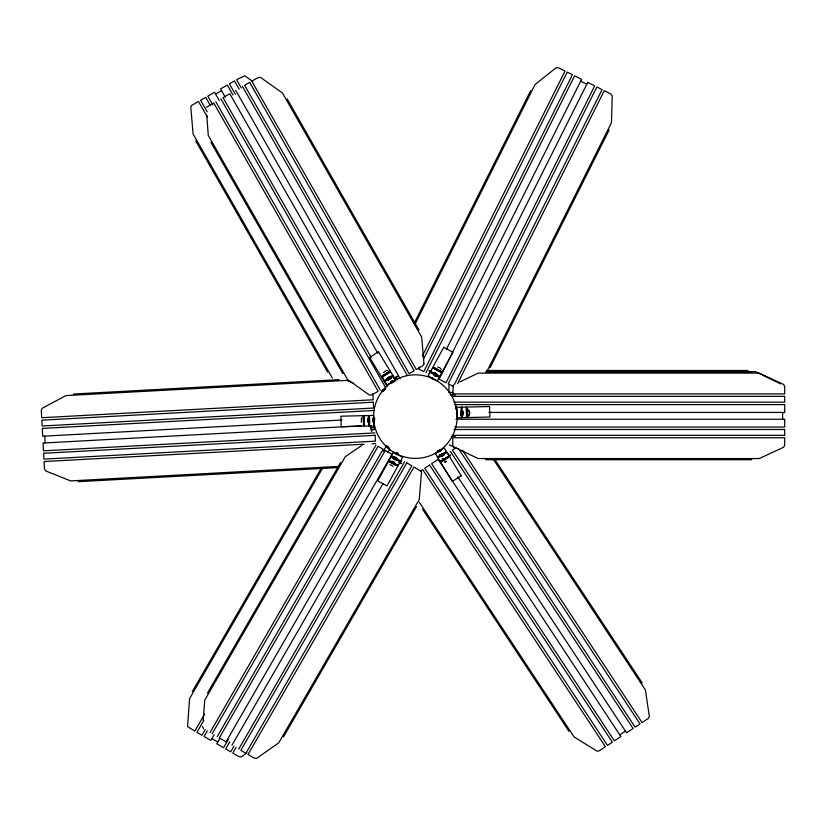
<?xml version="1.0" encoding="UTF-8"?>
<svg xmlns="http://www.w3.org/2000/svg" width="826" height="826" viewBox="0 0 826 826"><rect width="100%" height="100%" fill="white"/><g stroke="black" fill="none" stroke-linecap="round" stroke-linejoin="round"><path stroke-width="1.24" d="M202.401 726.415L203.671 728.914M203.175 720.355L204.755 700.118L345.258 456.747L361.995 445.266M469.199 413.836L468.631 415.509M361.52 417.739L361.292 422.189M414.094 323.462L530.674 90.664M414.797 324.659L535.052 84.51L556.146 67.732L558.5 67.763L565.036 71.036L422.354 355.965M419.587 366.94L418.575 368.964L423.81 371.576L572.449 74.743L567.214 72.13L423.397 359.341M425.989 372.671L574.628 75.837L581.607 79.327L446.298 349.543M429.066 373.744L430.387 371.101M454.465 384.4L602.092 89.59L596.868 86.978L448.219 383.811L453.453 386.423M457.552 383.677L604.281 90.684L610.817 93.957L612.242 95.826L611.447 122.764L486.69 371.906M490.004 367.89L609.154 129.961M192.282 691.62L321.252 468.228M322.574 468.27L189.567 698.662L187.564 726.601L194.822 731.113L204.662 714.056M207.471 693.076L340.529 462.622M203.898 720.251L196.929 732.332L201.998 735.254L205.261 729.606M207.378 730.824L204.105 736.472L210.867 740.375L214.13 734.717M210.011 732.569L375.995 445.069M212.117 733.787L378.101 446.288L383.171 449.22L217.186 736.709M383.285 451.347L386.465 445.823M220.036 738.134L216.773 743.782L223.536 747.685L228.275 739.476M387.9 452.534L389.81 449.23M229.752 741.8L225.643 748.903L230.712 751.836L233.975 746.177M231.961 745.248L383.068 483.54M236.091 747.396L232.818 753.054L239.158 756.709L241.502 756.874L246.819 752.858M400.228 462.963L401.704 460.402M238.724 749.151L404.709 461.651M283.483 736.957L416.531 506.503M453.329 384.854L452.731 393.888L784.7 393.888L784.7 386.578L783.668 384.472L759.228 373.115L478.202 373.115L459.896 381.87M468.765 416.097L469.86 412.866L468.548 409.727M206.407 107.38L213.686 102.92L378.163 391.276L371.814 394.9L369.47 395.055L347.488 379.444L208.255 135.34L206.789 115.103M383.512 372.557L385.752 370.874M446.629 461.342L445.018 462.353M420.651 470.954L422.685 469.612L605.427 746.756L599.325 750.782L596.992 751.092L574.06 736.926L419.36 502.322M456.313 447.444L452.4 450.015L635.142 727.169L640.026 723.948L458.533 448.683M448.363 456.541L450.697 455.002M448.528 456.799L450.366 455.591M619.768 734.841L625.468 731.082M382.366 375.737L389.996 370.967M382.479 375.933L390.12 371.163M382.686 376.264L390.316 371.493M382.934 376.377L390.44 371.69M440.33 461.538L447.96 456.768M440.454 461.734L448.084 456.964M440.65 462.064L448.281 457.294M440.774 462.261L448.404 457.49M381.684 377.306L390.636 371.803M383.832 380.827L392.784 375.324M437.986 457.903L446.938 452.4M440.134 461.424L449.086 455.921M387.095 378.256L388.922 377.152M389.314 376.904L390.223 376.346M387.425 378.236L389.283 377.1M387.26 378.514L390.388 376.615M387.59 378.504L390.481 376.77M387.404 378.793L390.543 376.873M387.497 378.948L390.646 377.038M387.559 379.051L390.708 377.141M387.662 379.217L390.801 377.296M387.724 379.32L390.863 377.399M387.817 379.475L390.966 377.565M387.983 379.743L389.418 378.824M389.758 378.618L391.121 377.823M388.044 379.846L389.469 378.979M389.882 378.721L391.101 377.988M388.137 380.001L388.705 379.661L388.21 380.105M388.932 379.485L389.573 379.093M390.244 378.68L390.925 378.267M390.44 378.752L391.059 378.36M391.07 381.602L391.875 381.116M391.173 381.726L392.144 381.137M391.235 381.87L392.391 381.168M391.008 382.19L392.536 381.261M390.997 382.376L393.114 381.085M391.152 382.634L393.207 381.24M391.018 382.903L392.329 382.097M392.711 381.911L393.372 381.509M391.317 382.903L393.434 381.612M391.823 382.768L392.495 382.366M391.875 382.923L392.68 382.428M437.295 450.924L437.925 450.531M437.429 451.017L438.121 450.604M437.46 451.182L438.606 450.666M438.947 450.459L440.32 449.437M437.429 451.564L440.475 449.705M437.749 451.543L440.537 449.809M437.584 451.822L440.64 449.964M438.307 451.564L440.702 450.067M437.935 451.967L440.795 450.232M438.472 451.832L440.867 450.335M438.1 452.235L439.122 451.615M439.535 451.357L440.599 450.707M439.587 451.502L440.661 450.851M440.093 451.378L440.764 450.975M439.422 455.033L439.979 454.692M439.577 455.302L442.065 453.784M439.917 455.271L442.788 453.484M439.742 455.56L442.881 453.65M439.804 455.663L442.942 453.753M439.897 455.828L443.046 453.908M439.969 455.931L443.108 454.011M440.062 456.086L443.263 454.279M440.464 456.169L443.087 454.568M440.289 456.458L443.428 454.537M440.382 456.613L443.521 454.703M441.198 456.303L443.345 454.992M441.456 456.324L442.261 455.828M442.664 455.58L443.686 454.961M441.642 456.386L442.313 455.973M442.953 455.591L443.5 455.25M443.18 455.622L443.841 455.219M442.333 459.173L442.963 458.791M442.395 459.318L443.242 458.802M384.379 381.726L393.372 376.295M437.398 456.933L446.391 451.502M215.607 94.061L221.533 90.684M393.62 378.401L397.482 376.202M393.775 378.669L397.636 376.46M393.806 381.87L395.675 380.807L394.209 378.236M381.798 390.615L385.794 388.344M381.612 390.905L385.319 388.788M381.953 390.884L385.226 389.025M381.757 391.173L384.4 389.665M382.108 391.152L384.431 389.831M381.911 391.441L384.544 389.934M382.252 391.421L383.543 390.688M384.059 390.388L384.575 390.099M382.066 391.71L383.698 390.956M444.698 461.827L445.544 461.393M386.63 370.606L387.487 370.533M73.4 394.033L339.104 379.64M373.765 410.481L42.271 428.436L42.694 436.221L341.943 420.021M361.261 425.803L43.066 443.035L43.489 450.831L374.973 432.876M371.318 427.692L374.271 427.527M364.152 444.202L44.067 461.538L44.459 468.848L45.606 470.892L70.633 480.908L338.815 466.391M372.165 443.769L375.551 443.593M78.14 481.672L338.123 467.588M486.431 370.492L748.005 370.492M486.886 371.659L755.46 371.659L761.252 374.498M485.667 371.948L751.763 371.948M453.484 392.433L448.962 392.433L448.962 385.123M450.098 394.869L455.487 394.869M452.731 396.335L784.7 396.335L784.7 402.179L453.856 402.179M454.785 404.616L784.7 404.616L784.7 412.422L488.785 412.422M455.9 419.247L784.7 419.247L784.7 427.052L454.785 427.052M453.856 429.489L784.7 429.489L784.7 435.333L452.731 435.333M451.223 436.314L455.487 436.314M485.667 459.721L751.763 459.721M437.604 366.981L439.38 367.56M393.166 466.246L389.913 464.511M353.745 383.429L346.621 380.394L66.008 395.592L42.209 408.25L41.3 410.419L41.692 417.719L373.176 399.774L372.856 393.682M762.408 375.066L780.663 383.904M454.259 447.444L452.803 445.72L452.731 437.78L784.7 437.78L784.7 445.09L783.668 447.196L759.228 458.554L478.202 458.554L449.241 444.853M580.688 81.175L586.79 84.231M429.644 370.564L431.616 371.545M428.973 370.564L430.367 371.266M434.269 367.58L442.22 371.803M434.166 367.776L442.116 372.01M433.98 368.117L441.92 372.35M433.867 368.324L441.817 372.547M388.953 460.681L396.903 464.904M388.839 460.877L396.79 465.11M388.654 461.218L396.604 465.441M388.55 461.424L396.49 465.647M432.576 367.776L441.817 372.774M430.594 371.401L439.835 376.398M390.935 456.83L400.166 461.827M388.953 460.454L398.194 465.451M434.961 372.856L435.643 373.238M434.786 372.939L435.663 373.424M434.445 372.929L436.737 374.178M434.641 373.218L436.551 374.261M437.006 374.539L437.584 374.859M434.3 373.197L437.522 374.963M434.486 373.486L437.439 375.128L434.146 373.476M434.001 373.744L437.233 375.51M433.908 373.899L437.14 375.665M433.856 374.013L437.078 375.778M433.764 374.178L436.995 375.933M433.702 374.281L436.933 376.047M433.619 374.446L436.345 375.902M433.929 374.756L436.789 376.315M434.063 375.004L436.2 376.171M434.879 375.623L436.066 376.274M434.724 375.892L435.56 376.346M431.998 377.42L432.132 377.812M431.843 377.688L432.525 378.236L431.699 377.957M431.637 378.071L432.576 378.576M431.554 378.225L432.483 378.742M431.492 378.339L432.225 378.773M397.275 453.102L397.802 453.206M396.779 452.999L397.657 453.474M396.48 453.02L397.533 453.588M396.635 453.267L397.864 453.939M396.335 453.288L397.812 454.094M396.48 453.546L397.709 454.207M396.191 453.557L397.667 454.362M396.872 454.104L397.564 454.486M396.325 453.98L397.512 454.63M396.181 454.259L396.945 454.672M395.065 457.15L395.891 457.604M396.676 458.038L397.337 458.399M394.807 457.191L396.139 457.914M396.449 458.079L396.996 458.389M393.981 456.912L397.192 458.667M393.919 457.015L394.498 457.336M394.652 457.459L396.852 458.657M393.837 457.181L397.058 458.946M393.775 457.294L397.007 459.05M393.682 457.449L396.914 459.215M396.769 459.483L393.537 457.718L396.707 459.597M393.393 457.996L396.614 459.752M393.589 458.275L396.563 459.865M393.238 458.265L394.178 458.771M394.58 458.998L395.799 459.659M394.56 459.153L395.561 459.71M393.093 458.533L393.672 458.853M394.436 459.266L395.272 459.721M393.868 462.075L394.498 462.426M392.071 461.269L392.763 461.651M393.475 462.033L394.57 462.632M391.906 461.352L392.784 461.837M393.372 462.157L394.477 462.756M430.098 372.32L439.287 377.389M391.472 455.838L400.672 460.908M386.423 445.586L387.115 445.988M386.145 445.782L386.96 446.246M387.456 446.536L388.024 446.866M386.331 446.061L387.993 447.031M385.99 446.05L388.468 447.475M386.176 446.329L388.87 447.888M385.835 446.308L389.407 448.373M386.021 446.598L389.552 448.642M399.175 462.178L401.601 463.572M399.03 462.446L400.93 463.541M211.89 738.589L217.806 742.006M252.663 81.423L244.764 75.765L236.608 79.719L241.316 87.948M440.186 368.086L441.342 369.408M421.25 471.522L414.002 467.01L248.017 754.51L254.346 758.165L256.69 758.33L278.744 742.842L419.257 499.472L421.528 472.059M495.765 460.877L642.256 683.03M493.329 459.287L645.385 689.896L649.37 716.555L648.173 718.579L642.06 722.605L462.436 450.18M450.366 451.357L633.108 728.511L626.593 732.807L457.759 476.747M447.899 453.484L449.53 455.952M422.499 509.188L568.98 731.34M287.18 98.913L419.019 330.059M242.483 86.493L406.96 374.849M239.189 89.156L234.491 80.927L229.411 83.818L235.379 94.278M235.709 90.354L400.187 378.721M396.077 377.172L397.543 379.743M232.953 94.949L227.295 85.026L220.521 88.898L225.219 97.127M377.637 352.96L229.783 93.741L222.999 97.602L371.277 357.555M382.448 377.131L383.698 379.32M384.679 381.054L387.477 385.969M220.883 98.81L385.36 387.167M219.282 100.514L214.584 92.275L207.811 96.146L212.85 104.974M215.803 101.712L380.28 390.068M210.393 105.583L205.695 97.354L200.615 100.245L207.202 111.809M207.615 117.447L198.498 101.453L191.632 105.46L190.816 107.019L193.067 133.884L332.3 377.988M210.94 142.392L342.79 373.538M195.752 140.936L327.592 372.082M468.858 411.059L469.127 411.937M374.033 423.242L374.385 429.675L371.432 429.83L371.194 425.545M371.349 425.535L371.669 431.327M371.05 425.555L371.328 430.738M44.749 436.107L45.12 442.932M467.299 408.457L467.609 417.45M467.062 408.457L467.371 417.46M466.68 408.467L466.989 417.471M466.453 408.478L466.762 417.471M364.008 415.757L364.318 424.75M363.781 415.757L364.09 424.76M363.388 415.767L363.708 424.77M363.161 415.777L363.471 424.77M466.277 407.084L466.566 417.584M462.147 407.177L462.436 417.677M368.324 415.55L368.623 426.04M364.204 415.643L364.493 426.144M462.87 411.276L462.952 414.951M462.746 411.276L462.828 414.962M462.56 411.286L462.643 414.962M462.436 411.286L462.519 414.962M462.25 411.286L462.343 414.972M462.106 411.596L462.054 414.673M461.94 411.296L461.91 414.982M461.631 411.307L461.724 414.982M461.507 411.307L461.6 414.982M461.331 411.317L461.414 414.993M461.207 411.317L461.29 414.993M461.022 411.317L461.104 415.003M460.898 411.327L460.98 415.003M460.712 411.327L460.794 415.003M460.495 413.816L460.516 414.704M374.56 418.421L374.591 419.691M374.405 418.111L374.488 421.797M374.25 418.421L374.323 421.487M374.095 418.121L374.178 421.797M373.971 418.121L374.054 421.807M373.786 418.132L373.868 421.807M373.476 418.142L373.569 421.818M373.352 418.142L373.445 421.818M373.166 418.142L373.259 421.828M373.042 418.152L373.135 421.828M372.96 420.878L372.949 421.828M369.48 418.235L369.563 421.91M369.325 418.545L369.398 421.611M369.046 418.245L369.129 421.921M368.861 418.245L368.943 421.931M368.737 418.255L368.819 421.931M368.551 418.255L368.644 421.931M368.427 418.255L368.52 421.941M368.241 418.266L368.334 421.941M368.117 418.266L368.21 421.941M367.983 420.279L368.024 421.952M461.094 407.208L461.311 417.708M369.459 415.519L369.676 426.02M782.645 412.422L782.645 419.247M456.251 406.95L456.251 409.149M455.952 406.351L455.952 409.149M423.955 363.977L422.633 365.908L416.283 369.532L251.806 81.175L258.156 77.551L260.5 77.396L282.471 93.008L421.704 337.111L423.955 363.977M587.709 82.383L439.071 379.227L446.04 382.717L594.689 85.883L587.709 82.383M443.748 347.302L428.116 375.944L437.315 381.013L452.989 352.299L443.748 347.302M393.455 452.214L377.781 480.928L387.012 485.925L402.654 457.284L393.455 452.214M385.288 450.438L219.303 737.938L226.056 741.831L392.04 454.341L385.288 450.438M406.815 462.87L240.831 750.369L245.9 753.291L411.885 465.792L406.815 462.87M429.603 465.048L424.719 468.27L607.461 745.413L612.345 742.192L429.603 465.048M438.152 459.411L431.637 463.706L614.389 740.85L620.894 736.565L438.152 459.411M378.494 351.886L369.542 357.39L386.527 385.257L395.52 379.815L378.494 351.886M461.228 475.838L452.276 481.341L435.25 453.402L444.233 447.971L461.228 475.838M249.689 82.383L244.599 85.284L409.076 373.641L414.167 370.74L249.689 82.383M373.311 402.2L41.827 420.155L42.147 425.999L373.631 408.044L373.311 402.2M375.107 435.312L43.623 453.267L43.933 459.111L375.427 441.156L375.107 435.312M489.591 406.526L456.974 407.301L457.181 417.801L489.88 417.027L489.591 406.526M373.589 415.416L340.88 416.201L341.179 426.701L373.796 425.917L373.589 415.416M388.901 448.921A41.775 41.775 0 0 0 456.602 423.397A41.775 41.775 0 0 0 400.651 377.523A41.775 41.775 0 0 0 388.901 448.921"/></g></svg>
